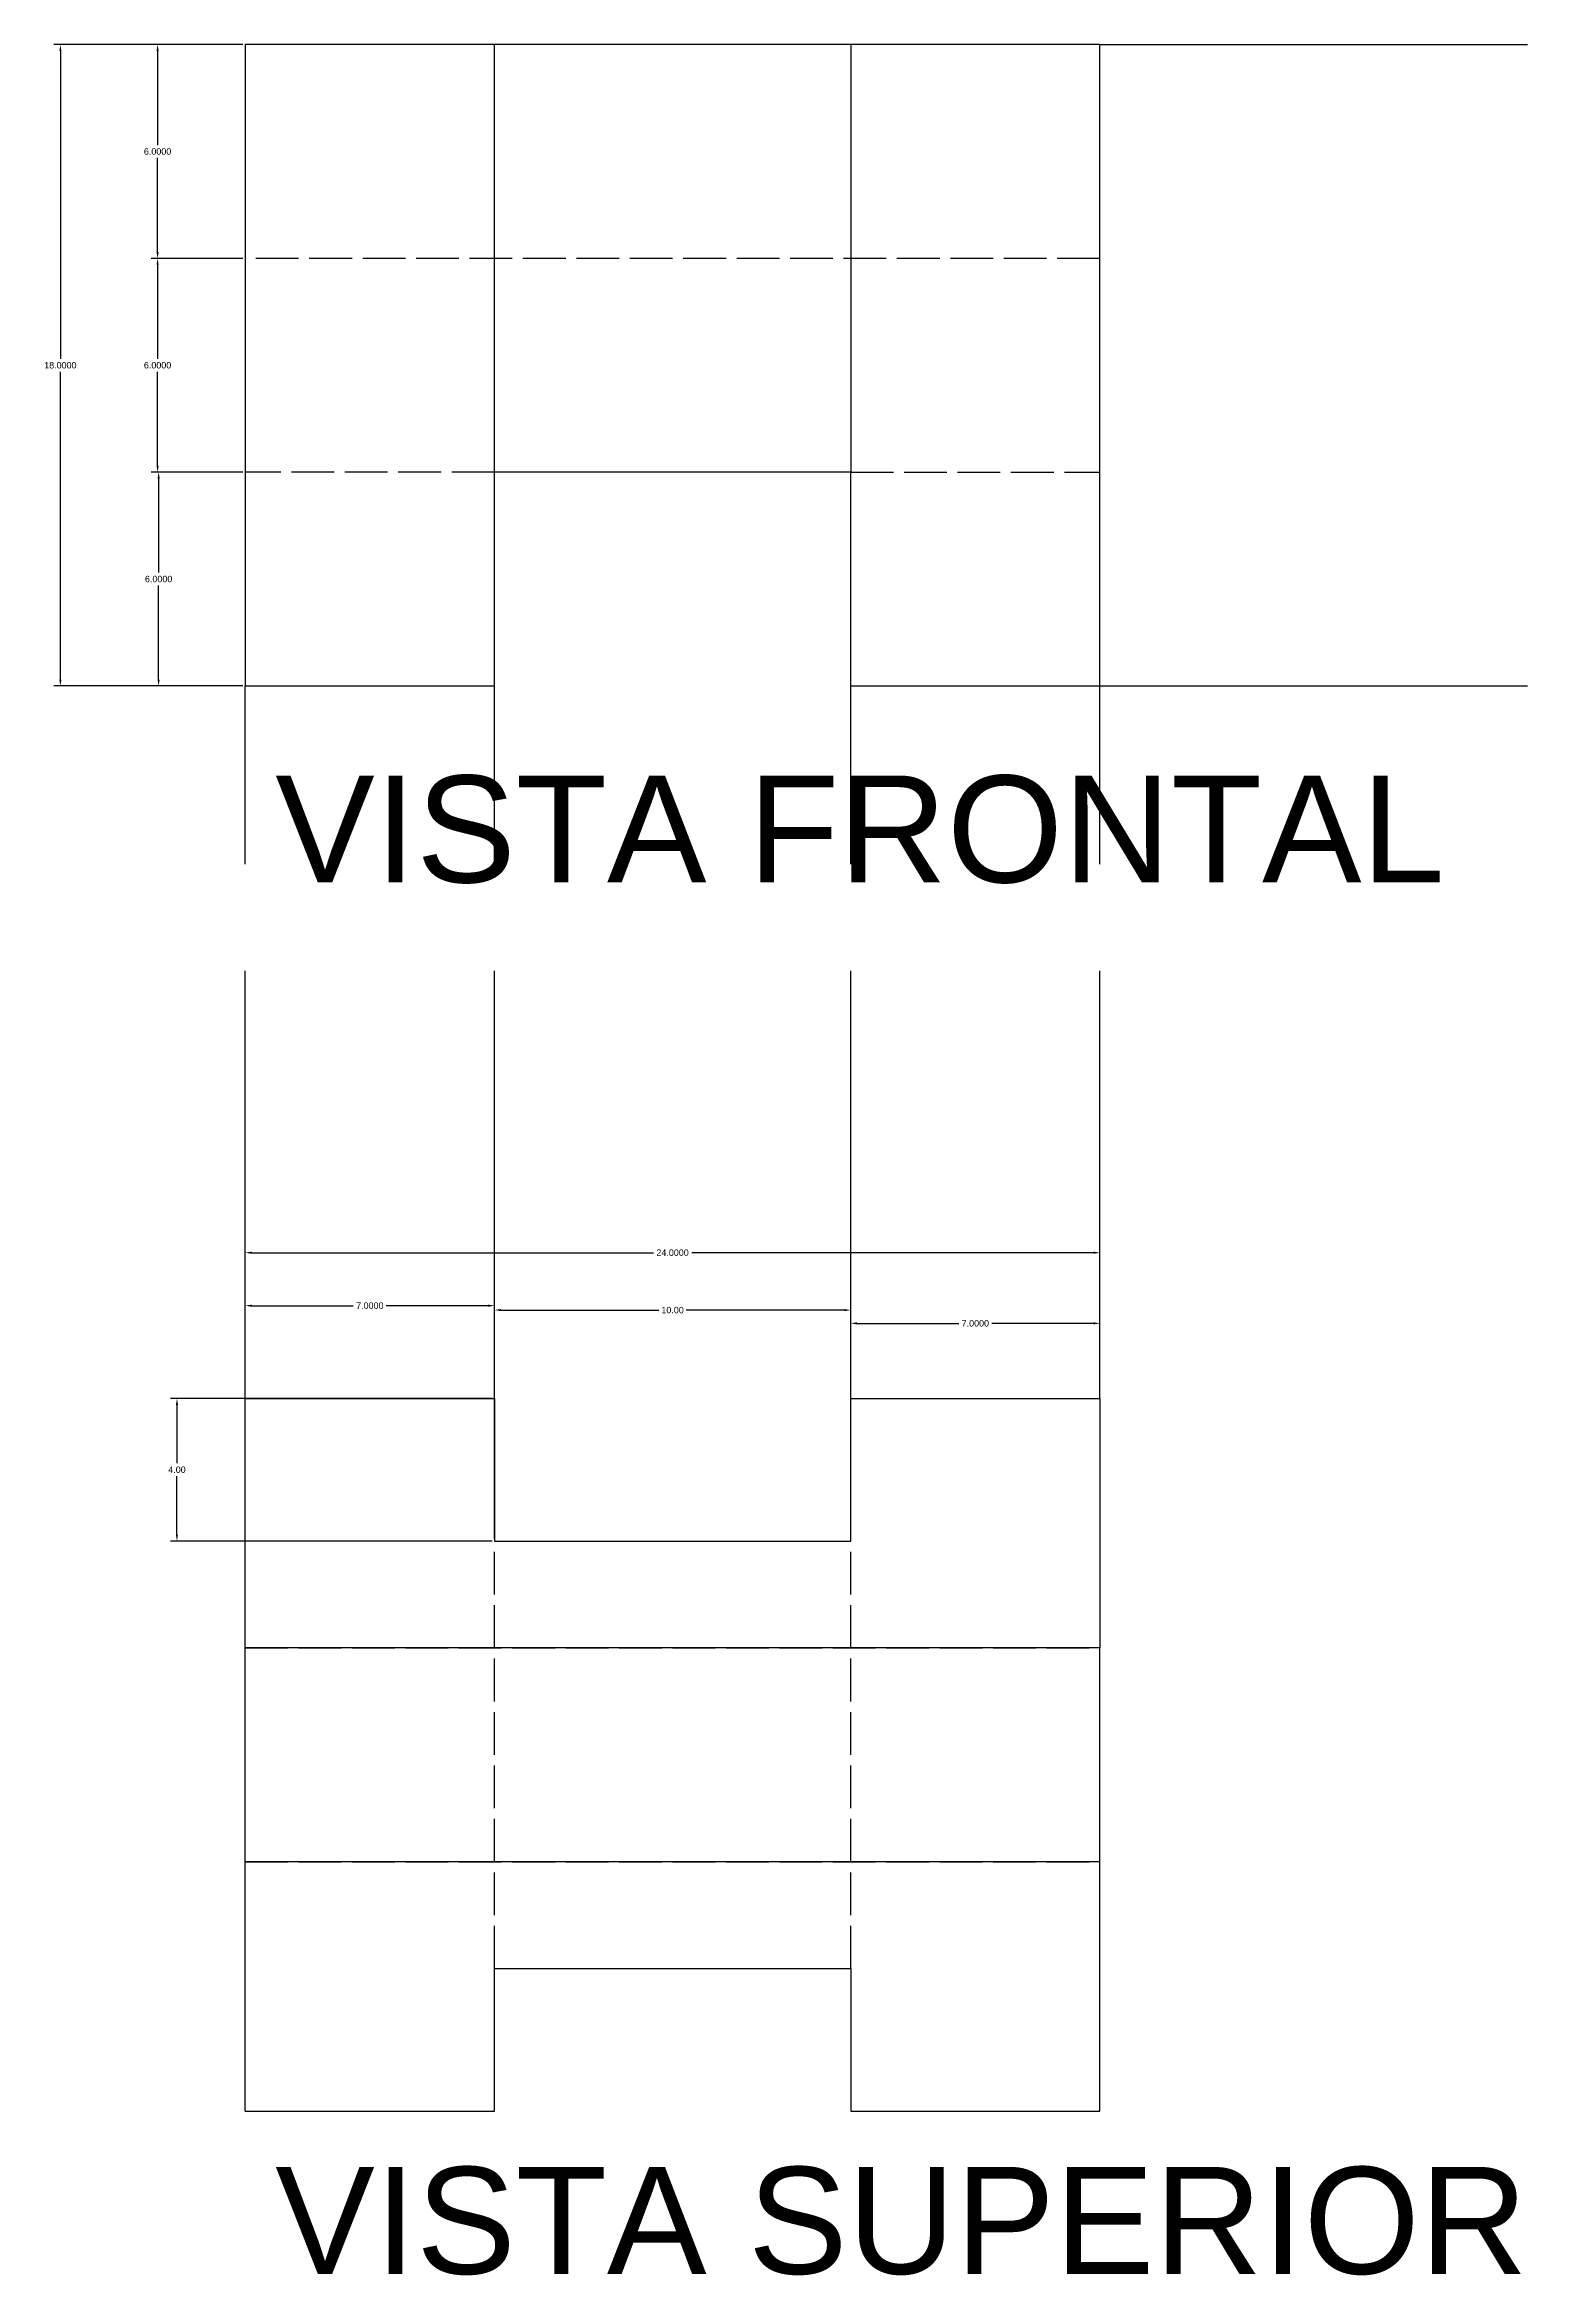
# Model space of a CAD drawing. Header units: inches. Extents: x -52 to 578, y -20 to 194.
# Drawn here: x 494.4 to 536.6, y -4.6 to 58 of the extents above; entities that cross this region are included whole.
import ezdxf

# ---------------------------------------------------------------- set-up
doc = ezdxf.new("R2010")
doc.units = ezdxf.units.IN
doc.header["$MEASUREMENT"] = 0
doc.linetypes.add('ACAD_ISO02W100', pattern=[15, 12, -3])
for name, color, linetype in [('COTA', 1, 'Continuous'), ('PROJECAO', 2, 'ACAD_ISO02W100'), ('TEXTO', 4, 'Continuous')]:
    doc.layers.add(name, color=color, linetype=linetype)
doc.styles.get("Standard").update_dxf_attribs({"font": 'Arial.ttf'})
doc.dimstyles.get("Standard").update_dxf_attribs({"dimtxt": 0.18, "dimasz": 0.18, "dimexe": 0.18, "dimexo": 0.0625, "dimgap": 0.09, "dimtad": 0, "dimtih": 1, "dimtoh": 1, "dimdec": 4, "dimzin": 0, "dimdsep": 46, "dimtxsty": 'Standard', "dimcen": 0.09, "dimadec": 0, "dimazin": 0, "dimtfac": 1, "dimtdec": 4, "dimtofl": 0, "dimtmove": 0, "dimatfit": 3, "dimfxl": 1, "dimtolj": 1, "dimtzin": 0, "dimarcsym": 0})

# ---------------------------------------------------------------- blocks, each defined once
blk = doc.blocks.new('*D10')
at = {"layer": 'COTA', "color": 0, "lineweight": -2, "transparency": 16777216}
for p, q in [((499.938, 58), (497.361, 58)), ((497.541, 57.82), (497.541, 55.181)), ((497.541, 52.18), (497.541, 54.819)), ((499.938, 52), (497.361, 52))]:
    blk.add_line(p, q, dxfattribs=at)
at = {"layer": 'COTA', "color": 0, "transparency": 16777216}
for points in [[(497.511, 57.82), (497.571, 57.82), (497.541, 58)], [(497.511, 52.18), (497.571, 52.18), (497.541, 52)]]:
    blk.add_solid(points, dxfattribs=at)
at = {"layer": 'Defpoints', "color": 0, "transparency": 16777216}
for p in [(497.541, 58), (500, 58), (500, 52)]:
    blk.add_point(p, dxfattribs=at)
at = {"layer": 'COTA', "color": 0, "transparency": 16777216, "insert": (497.541, 55), "char_height": 0.18, "attachment_point": 5}
blk.add_mtext('\\A1;6.0000', dxfattribs=at)
blk = doc.blocks.new('*D11')
at = {"layer": 'COTA', "color": 0, "lineweight": -2, "transparency": 16777216}
for p, q in [((499.938, 52), (497.361, 52)), ((497.541, 51.82), (497.541, 49.181)), ((497.541, 46.18), (497.541, 48.819)), ((499.938, 46), (497.361, 46))]:
    blk.add_line(p, q, dxfattribs=at)
at = {"layer": 'COTA', "color": 0, "transparency": 16777216}
for points in [[(497.511, 51.82), (497.571, 51.82), (497.541, 52)], [(497.511, 46.18), (497.571, 46.18), (497.541, 46)]]:
    blk.add_solid(points, dxfattribs=at)
at = {"layer": 'Defpoints', "color": 0, "transparency": 16777216}
for p in [(497.541, 52), (500, 52), (500, 46)]:
    blk.add_point(p, dxfattribs=at)
at = {"layer": 'COTA', "color": 0, "transparency": 16777216, "insert": (497.541, 49), "char_height": 0.18, "attachment_point": 5}
blk.add_mtext('\\A1;6.0000', dxfattribs=at)
blk = doc.blocks.new('*D12')
at = {"layer": 'COTA', "color": 0, "lineweight": -2, "transparency": 16777216}
for p, q in [((499.938, 46), (497.391, 46)), ((497.571, 45.82), (497.571, 43.181)), ((497.571, 40.18), (497.571, 42.819)), ((499.938, 40), (497.391, 40))]:
    blk.add_line(p, q, dxfattribs=at)
at = {"layer": 'COTA', "color": 0, "transparency": 16777216}
for points in [[(497.541, 45.82), (497.601, 45.82), (497.571, 46)], [(497.541, 40.18), (497.601, 40.18), (497.571, 40)]]:
    blk.add_solid(points, dxfattribs=at)
at = {"layer": 'Defpoints', "color": 0, "transparency": 16777216}
for p in [(497.571, 46), (500, 46), (500, 40)]:
    blk.add_point(p, dxfattribs=at)
at = {"layer": 'COTA', "color": 0, "transparency": 16777216, "insert": (497.571, 43), "char_height": 0.18, "attachment_point": 5}
blk.add_mtext('\\A1;6.0000', dxfattribs=at)
blk = doc.blocks.new('*D13')
at = {"layer": 'COTA', "color": 0, "lineweight": -2, "transparency": 16777216}
for p, q in [((499.938, 58), (494.632, 58)), ((494.812, 57.82), (494.812, 49.181)), ((494.812, 40.18), (494.812, 48.819)), ((499.938, 40), (494.632, 40))]:
    blk.add_line(p, q, dxfattribs=at)
at = {"layer": 'COTA', "color": 0, "transparency": 16777216}
for points in [[(494.782, 57.82), (494.842, 57.82), (494.812, 58)], [(494.782, 40.18), (494.842, 40.18), (494.812, 40)]]:
    blk.add_solid(points, dxfattribs=at)
at = {"layer": 'Defpoints', "color": 0, "transparency": 16777216}
for p in [(494.812, 58), (500, 58), (500, 40)]:
    blk.add_point(p, dxfattribs=at)
at = {"layer": 'COTA', "color": 0, "transparency": 16777216, "insert": (494.812, 49), "char_height": 0.18, "attachment_point": 5}
blk.add_mtext('\\A1;18.0000', dxfattribs=at)
blk = doc.blocks.new('*D14')
at = {"layer": 'COTA', "color": 0, "lineweight": -2, "transparency": 16777216}
for p, q in [((500, 20.062), (500, 22.785)), ((500.18, 22.605), (503.037, 22.605)), ((506.82, 22.605), (503.963, 22.605)), ((507, 20.062), (507, 22.785))]:
    blk.add_line(p, q, dxfattribs=at)
at = {"layer": 'COTA', "color": 0, "transparency": 16777216}
for points in [[(500.18, 22.635), (500.18, 22.575), (500, 22.605)], [(506.82, 22.635), (506.82, 22.575), (507, 22.605)]]:
    blk.add_solid(points, dxfattribs=at)
at = {"layer": 'Defpoints', "color": 0, "transparency": 16777216}
for p in [(507, 22.605), (500, 20), (507, 20)]:
    blk.add_point(p, dxfattribs=at)
at = {"layer": 'COTA', "color": 0, "transparency": 16777216, "insert": (503.5, 22.605), "char_height": 0.18, "attachment_point": 5}
blk.add_mtext('\\A1;7.0000', dxfattribs=at)
blk = doc.blocks.new('*D15')
at = {"layer": 'COTA', "color": 0, "lineweight": -2, "transparency": 16777216}
for p, q in [((507, 16.062), (507, 22.661)), ((517, 16.062), (517, 22.661)), ((507.18, 22.481), (511.615, 22.481)), ((516.82, 22.481), (512.385, 22.481))]:
    blk.add_line(p, q, dxfattribs=at)
at = {"layer": 'COTA', "color": 0, "transparency": 16777216}
for points in [[(507.18, 22.511), (507.18, 22.451), (507, 22.481)], [(516.82, 22.511), (516.82, 22.451), (517, 22.481)]]:
    blk.add_solid(points, dxfattribs=at)
at = {"layer": 'Defpoints', "color": 0, "transparency": 16777216}
for p in [(517, 22.481), (507, 16), (517, 16)]:
    blk.add_point(p, dxfattribs=at)
at = {"layer": 'COTA', "color": 0, "transparency": 16777216, "insert": (512, 22.481), "char_height": 0.18, "attachment_point": 5}
blk.add_mtext('\\A1;10.00', dxfattribs=at)
blk = doc.blocks.new('*D16')
at = {"layer": 'COTA', "color": 0, "lineweight": -2, "transparency": 16777216}
for p, q in [((517, 20.062), (517, 22.289)), ((517.18, 22.109), (520.037, 22.109)), ((523.82, 22.109), (520.963, 22.109)), ((524, 20.062), (524, 22.289))]:
    blk.add_line(p, q, dxfattribs=at)
at = {"layer": 'COTA', "color": 0, "transparency": 16777216}
for points in [[(517.18, 22.139), (517.18, 22.079), (517, 22.109)], [(523.82, 22.139), (523.82, 22.079), (524, 22.109)]]:
    blk.add_solid(points, dxfattribs=at)
at = {"layer": 'Defpoints', "color": 0, "transparency": 16777216}
for p in [(524, 22.109), (517, 20), (524, 20)]:
    blk.add_point(p, dxfattribs=at)
at = {"layer": 'COTA', "color": 0, "transparency": 16777216, "insert": (520.5, 22.109), "char_height": 0.18, "attachment_point": 5}
blk.add_mtext('\\A1;7.0000', dxfattribs=at)
blk = doc.blocks.new('*D17')
at = {"layer": 'COTA', "color": 0, "lineweight": -2, "transparency": 16777216}
for p, q in [((500, 20.062), (500, 24.272)), ((500.18, 24.092), (511.464, 24.092)), ((523.82, 24.092), (512.536, 24.092)), ((524, 20.062), (524, 24.272))]:
    blk.add_line(p, q, dxfattribs=at)
at = {"layer": 'COTA', "color": 0, "transparency": 16777216}
for points in [[(500.18, 24.122), (500.18, 24.062), (500, 24.092)], [(523.82, 24.122), (523.82, 24.062), (524, 24.092)]]:
    blk.add_solid(points, dxfattribs=at)
at = {"layer": 'Defpoints', "color": 0, "transparency": 16777216}
for p in [(524, 24.092), (500, 20), (524, 20)]:
    blk.add_point(p, dxfattribs=at)
at = {"layer": 'COTA', "color": 0, "transparency": 16777216, "insert": (512, 24.092), "char_height": 0.18, "attachment_point": 5}
blk.add_mtext('\\A1;24.0000', dxfattribs=at)
blk = doc.blocks.new('*D18')
at = {"layer": 'COTA', "color": 0, "lineweight": -2, "transparency": 16777216}
for p, q in [((506.938, 20), (497.905, 20)), ((498.085, 19.82), (498.085, 18.181)), ((498.085, 16.18), (498.085, 17.819)), ((506.938, 16), (497.905, 16))]:
    blk.add_line(p, q, dxfattribs=at)
at = {"layer": 'COTA', "color": 0, "transparency": 16777216}
for points in [[(498.055, 19.82), (498.115, 19.82), (498.085, 20)], [(498.055, 16.18), (498.115, 16.18), (498.085, 16)]]:
    blk.add_solid(points, dxfattribs=at)
at = {"layer": 'Defpoints', "color": 0, "transparency": 16777216}
for p in [(498.085, 20), (507, 20), (507, 16)]:
    blk.add_point(p, dxfattribs=at)
at = {"layer": 'COTA', "color": 0, "transparency": 16777216, "insert": (498.085, 18), "char_height": 0.18, "attachment_point": 5}
blk.add_mtext('\\A1;4.00', dxfattribs=at)

msp = doc.modelspace()

# ---------------------------------------------------------------- linework, layer by layer
for p, q in [((507, 58), (500, 58)), ((500, 58), (500, 40)), ((507, 40), (507, 58)), ((517, 58), (507, 58)), ((524, 58), (517, 58)), ((517, 58), (517, 46)), ((524, 40), (524, 58)), ((517, 46), (507, 46)), ((517, 40), (517, 46)), ((500, 40), (507, 40)), ((517, 40), (524, 40)), ((500, 0), (500, 20)), ((500, 20), (507, 20)), ((507, 20), (507, 16)), ((517, 16), (517, 20)), ((517, 20), (524, 20)), ((524, 20), (524, 13)), ((507, 16), (517, 16)), ((524, 13), (500, 13)), ((524, 7), (524, 13)), ((524, 7), (500, 7)), ((524, 0), (524, 7)), ((507, 0), (507, 4)), ((507, 4), (517, 4)), ((517, 4), (517, 0)), ((500, 0), (507, 0)), ((517, 0), (524, 0))]:
    msp.add_line(p, q)
at = {"layer": 'PROJECAO'}
for p, q in [((524, 58), (544, 58)), ((500, 20), (500, 40)), ((507, 20), (507, 40)), ((517, 20), (517, 40)), ((524, 20), (524, 40)), ((524, 40), (544, 40))]:
    msp.add_line(p, q, dxfattribs=at)
at = {"layer": 'PROJECAO', "ltscale": 0.1}
for p, q in [((524, 52), (500, 52)), ((507, 46), (500, 46)), ((517, 46), (524, 46)), ((507, 4), (507, 16)), ((517, 4), (517, 16)), ((500, 13), (524, 13)), ((500, 7), (524, 7))]:
    msp.add_line(p, q, dxfattribs=at)

# ---------------------------------------------------------------- texts
at = {"layer": 'TEXTO'}
for s, p in [('VISTA FRONTAL', (500.8441, 34.48501)), ('VISTA SUPERIOR', (500.8441, -4.56925))]:
    msp.add_text(s, height=3, dxfattribs=at).set_placement(p)

# ---------------------------------------------------------------- dimensions: what is measured, and where the dimension line sits
at = {"layer": 'COTA'}
for p1, p2, distance, picture, middle in [((500, 40), (500, 58), 5.1878, '*D13', (494.8122, 49)), ((500, 52), (500, 58), 2.45877, '*D10', (497.54123, 55)), ((500, 46), (500, 52), 2.45877, '*D11', (497.54123, 49)), ((500, 40), (500, 46), 2.42877, '*D12', (497.57123, 43)), ((500, 20), (524, 20), 4.09247, '*D17', (512, 24.09247)), ((500, 20), (507, 20), 2.6046, '*D14', (503.5, 22.6046)), ((517, 20), (524, 20), 2.10865, '*D16', (520.5, 22.10865))]:
    dim = msp.add_aligned_dim(p1=p1, p2=p2, distance=distance, dimstyle='Standard', dxfattribs=at)
    dim.commit()
    dim.dimension.update_dxf_attribs({"geometry": picture, "text_midpoint": middle})
for p2, distance, picture, middle in [((517, 16), 6.48062, '*D15', (512, 22.48062)), ((507, 20), 8.91527, '*D18', (498.08473, 18))]:
    dim = msp.add_aligned_dim(p1=(507, 16), p2=p2, distance=distance, dimstyle='Standard', override={"dimdec": 2}, dxfattribs=at)
    dim.commit()
    dim.dimension.update_dxf_attribs({"geometry": picture, "text_midpoint": middle})

doc.saveas('drawing.dxf')
